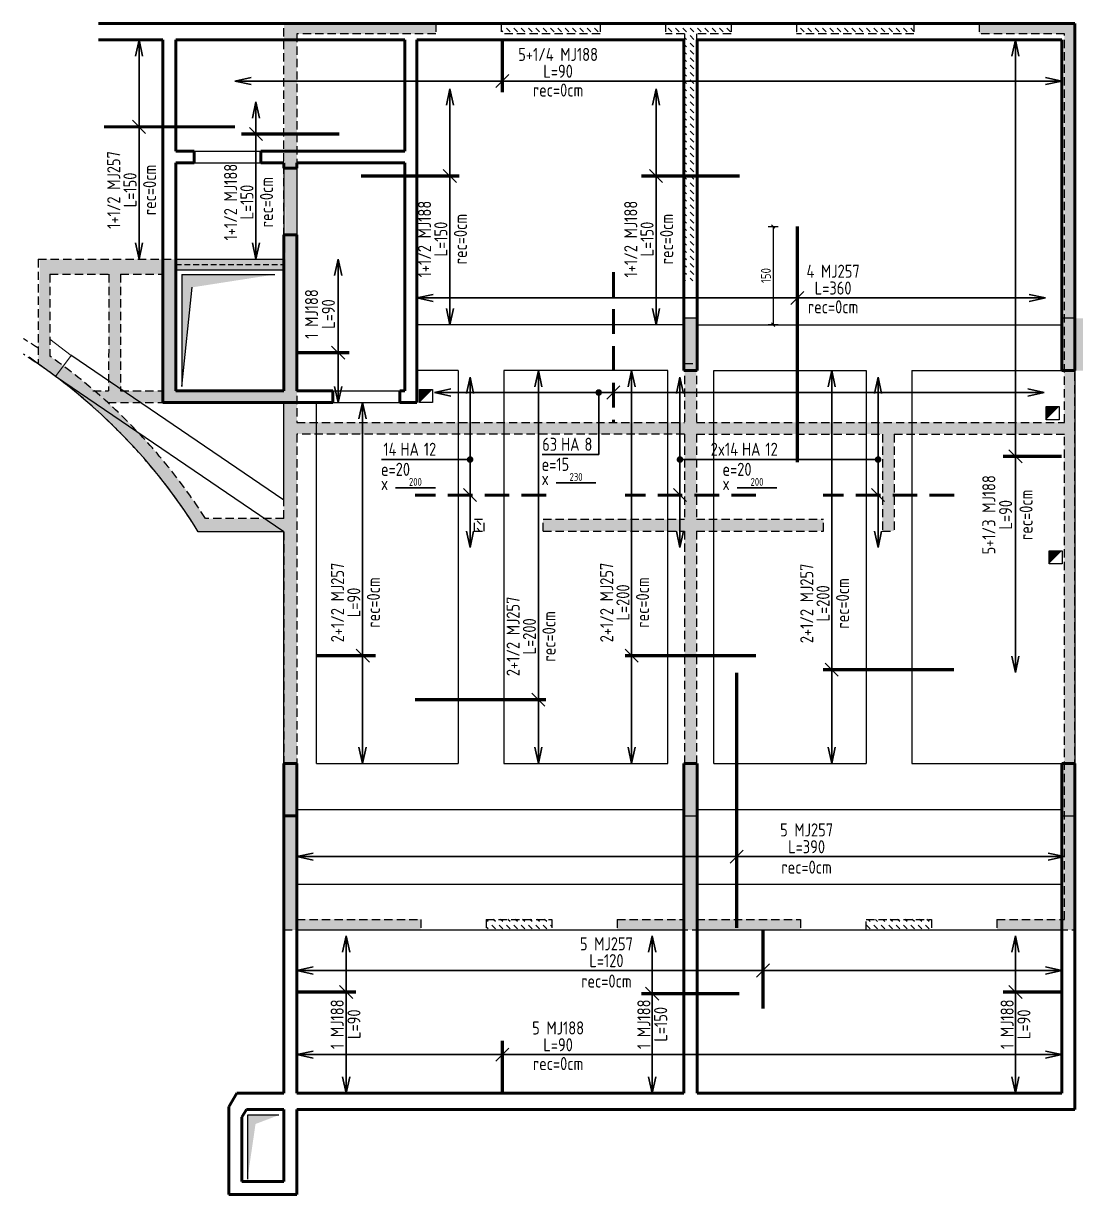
# Model space of a CAD drawing. Header units: millimetres. Extents: x 17309 to 23034, y -25578 to -23590.
# Drawn here: x 20003 to 21610, y -25578 to -23790 of the extents above; entities that cross this region are included whole.
import ezdxf
from ezdxf.enums import TextEntityAlignment as Align

# ---------------------------------------------------------------- set-up
doc = ezdxf.new("R2010")
doc.units = ezdxf.units.MM
doc.linetypes.add('CACHEX2', pattern=[19.049999999999997, 12.7, -6.35])
doc.linetypes.add('INTERROMPU2', pattern=[0.375, 0.25, -0.125])
for name, color, linetype, lineweight in [('000-Arm_sup_cotes', 3, 'Continuous', 25), ('000-Arm_sup_txt', 3, 'Continuous', 30), ('000-Arm_sup_vrac', 5, 'INTERROMPU2', 60), ('000-Arm_supérieures', 5, 'INTERROMPU2', 90), ('01_murs_coup', 5, 'Continuous', 60)]:
    doc.layers.add(name, color=color, linetype=linetype, lineweight=lineweight)
for name, color, linetype in [('01_linteaux', 2, 'Continuous'), ('01_murs_sup', 2, 'CACHEX2'), ('01_poch_poteaux', 250, 'Continuous'), ('01_resv', 32, 'Continuous')]:
    doc.layers.add(name, color=color, linetype=linetype)
doc.styles.add('MATTE_TXT', font='isocpeur.ttf', dxfattribs={"width": 0.8})
doc.dimstyles.new('cot50-oblique', dxfattribs={"dimtxt": 15, "dimasz": 1, "dimexe": 7.5, "dimexo": 5, "dimgap": 3.5, "dimtad": 1, "dimdec": 1, "dimrnd": 0.5, "dimtxsty": 'MATTE_TXT', "dimblk": 'cote-bar-oblique', "dimcen": 2.5, "dimse1": 1, "dimse2": 1, "dimclrd": 3, "dimclre": 9, "dimclrt": 256, "dimadec": 1, "dimazin": 2, "dimtfac": 1, "dimtdec": 1, "dimtix": 1, "dimtmove": 2, "dimatfit": 3, "dimldrblk": 'NONE', "dimfxl": 1, "dimarcsym": 0})
pattern_1 = [(135, (20196.51442762153, 9356.769393397484), (-11.22532015133644, 8.881784197001252e-16), [7.9375, -7.9375])]

# ---------------------------------------------------------------- blocks, each defined once
blk = doc.blocks.new('cote-bar-oblique')
at = {"color": 40, "linetype": 'Continuous'}
blk.add_line((-2.651650429448637, -2.651650429449546), (2.651650429448637, 2.651650429449546), dxfattribs=at)
at = {"linetype": 'Continuous'}
blk.add_line((0, 7.499999999999773), (0, -7.500000000000227), dxfattribs=at)
blk = doc.blocks.new('*D5')
at = {"layer": '000-Arm_sup_cotes', "color": 3, "lineweight": -2, "ltscale": 200, "transparency": 16777216}
blk.add_line((21148.2367201844, -24100.75129523603), (21148.2367201844, -24248.75129523603), dxfattribs=at)
at = {"layer": 'Defpoints', "color": 0, "ltscale": 200, "transparency": 16777216}
for p in [(21185.35982580242, -24099.75129523603), (21148.2367201844, -24249.75129523603), (21185.35982451947, -24249.75129523603)]:
    blk.add_point(p, dxfattribs=at)
at = {"layer": '000-Arm_sup_cotes', "color": 3, "lineweight": -2, "ltscale": 200, "transparency": 16777216}
for p, rotation in [((21148.2367201844, -24099.75129523603), 90), ((21148.2367201844, -24249.75129523603), 270)]:
    blk.add_blockref('cote-bar-oblique', p, dxfattribs=dict(at, rotation=rotation))
at = {"layer": '000-Arm_sup_cotes', "ltscale": 200, "transparency": 16777216, "insert": (21137.2367201844, -24174.75129523602), "char_height": 15, "attachment_point": 5, "rotation": 90, "style": 'MATTE_TXT'}
blk.add_mtext('150', dxfattribs=at)
blk = doc.blocks.new('_None')

msp = doc.modelspace()

# ---------------------------------------------------------------- hatches: boundary and pattern name
at = {"layer": '01_murs_sup', "ltscale": 0.1}
h = msp.add_hatch(dxfattribs=at)
h.set_pattern_fill('DASH', color=256, scale=2.5, angle=135)
h.set_pattern_definition(pattern_1)
edge = h.paths.add_edge_path()
edge.add_line((21609.07454383463, -23789.75225080609), (21463.09479607563, -23789.75225080609))
edge.add_line((21463.09479607563, -23789.75225080608), (21463.09479606047, -23805.75225080608))
edge.add_line((21463.09479606047, -23805.75225080608), (21593.07454383463, -23805.75225092915))
edge.add_line((21593.07454383463, -23805.75225092916), (21593.07454383463, -24398.80768533154))
edge.add_line((21593.07454383463, -24398.80768533154), (21031.07458830993, -24398.80768533154))
edge.add_line((21031.07458830993, -24398.80768533154), (21031.07458830993, -24308.87882240144))
edge.add_line((21031.07458830993, -24308.87882240143), (21013.07458830993, -24308.87882240143))
edge.add_line((21013.07458830993, -24308.87882240143), (21013.07458830993, -24398.80768533154))
edge.add_line((21013.07458830993, -24398.80768533154), (20421.07434584642, -24398.80768533154))
edge.add_line((20421.07434584642, -24398.80768533154), (20421.07434584642, -23805.75225080609))
edge.add_line((20421.07434584642, -23805.75225080608), (20633.07458830993, -23805.75225080608))
edge.add_line((20633.07458830993, -23805.75225080608), (20633.07458830993, -23789.75225080608))
edge.add_line((20633.07458830993, -23789.75225080608), (20606.07458479355, -23789.75225080608))
edge.add_line((20606.07458479355, -23789.75225080608), (20606.07458479354, -23789.75240907873))
edge.add_line((20606.07458479354, -23789.75240907873), (20401.08166191219, -23789.75078584131))
edge.add_line((20401.08166191219, -23789.75078584132), (20403.70064843254, -24149.71308410507))
edge.add_line((20403.70064843254, -24149.71308410507), (20028.44644549199, -24149.71308410507))
edge.add_line((20028.44644549199, -24149.71308410507), (20025.82458454289, -24309.66200455809))
edge.add_arc((19535.57678088092, -25022.92152602583), 865.4952651284592, 31.885060788712792, 55.49792049891829, ccw=False)
edge.add_line((20270.47698332828, -24565.75225058991), (20401.07551714093, -24565.75225059051))
edge.add_line((20401.07551714094, -24565.75225059051), (20401.07551714094, -25173.75225055397))
edge.add_line((20401.07551714094, -25173.75225055398), (20610.07457758195, -25173.75225055398))
edge.add_line((20610.07457758195, -25173.75225055398), (20610.07457758195, -25157.75225055398))
edge.add_line((20610.07457758195, -25157.75225055398), (20421.07434584642, -25157.75225055398))
edge.add_line((20421.07434584642, -25157.75225055398), (20421.07434584642, -24416.80768533154))
edge.add_line((20421.07434584642, -24416.80768533154), (21013.07458830993, -24416.80768533154))
edge.add_line((21013.07458830993, -24416.80768533154), (21013.07458830993, -24546.75224726549))
edge.add_line((21013.07458830993, -24546.75224726548), (20796.9979435528, -24546.75224726548))
edge.add_line((20796.9979435528, -24546.75224726548), (20796.9979435528, -24564.75224726548))
edge.add_line((20796.9979435528, -24564.75224726548), (21013.07458830993, -24564.75224726548))
edge.add_line((21013.07458830993, -24564.75224726548), (21013.07458830993, -25157.75225055397))
edge.add_line((21013.07458830993, -25157.75225055398), (20910.07457757723, -25157.75225055398))
edge.add_line((20910.07457757723, -25157.75225055398), (20910.07457757723, -25173.75225055398))
edge.add_line((20910.07457757723, -25173.75225055398), (21190.07457758195, -25173.75225055398))
edge.add_line((21190.07457758195, -25173.75225055398), (21190.07457758195, -25157.75225055398))
edge.add_line((21190.07457758195, -25157.75225055398), (21031.07458830993, -25157.75225055398))
edge.add_line((21031.07458830993, -25157.75225055398), (21031.07458830993, -24564.75224726549))
edge.add_line((21031.07458830993, -24564.75224726548), (21224.99793030373, -24564.75224726548))
edge.add_line((21224.99793030373, -24564.75224726548), (21224.99793030373, -24546.75224726548))
edge.add_line((21224.99793030373, -24546.75224726548), (21031.07458830993, -24546.75224726548))
edge.add_line((21031.07458830993, -24546.75224726548), (21031.07458830993, -24416.80768533154))
edge.add_line((21031.07458830993, -24416.80768533154), (21314.99794355279, -24416.80768533154))
edge.add_line((21314.99794355279, -24416.80768533154), (21314.99794355279, -24564.75224726549))
edge.add_line((21314.99794355279, -24564.75224726548), (21332.99794355279, -24564.75224726548))
edge.add_line((21332.99794355279, -24564.75224726548), (21332.99794355279, -24416.80768533154))
edge.add_line((21332.99794355279, -24416.80768533154), (21593.07454383463, -24416.80768533154))
edge.add_line((21593.07454383463, -24416.80768533154), (21593.07454383463, -25157.75225055399))
edge.add_line((21593.07454383463, -25157.75225055398), (21490.07457758195, -25157.75225055398))
edge.add_line((21490.07457758195, -25157.75225055398), (21490.07457758195, -25173.75225055398))
edge.add_line((21490.07457758195, -25173.75225055398), (21609.07454383463, -25173.75225055398))
edge.add_line((21609.07454383463, -25173.75225055398), (21609.07454383463, -23789.75225080609))
edge = h.paths.add_edge_path(flags=16)
edge.add_line((20401.07567551103, -24545.75225059051), (20281.50663491877, -24545.75225058996))
edge.add_arc((19535.57678088091, -25022.92152602584), 885.4952651284636, 32.60693550189183, 54.97246064436985)
edge.add_line((20043.82458454289, -24297.81047615988), (20043.82458454289, -24172.75224476607))
edge.add_line((20043.82458454289, -24172.75224476607), (20133.82458446303, -24172.75224476607))
edge.add_line((20133.82458446303, -24172.75224476607), (20133.77662372416, -24350.71653767746))
edge.add_line((20133.77662372416, -24350.71653767746), (20109.63475877875, -24350.71653767746))
edge.add_arc((20049.76722040913, -24449.53987941024), 115.5429574732747, 44.36286245593851, 58.792367126508, ccw=False)
edge.add_line((20132.37188852067, -24368.75223290503), (20401.07707708651, -24368.75223290503))
edge.add_line((20401.07707708651, -24368.75223290503), (20401.07567551103, -24545.75225059051))
h.paths.add_polyline_path([(20401.07723545667, -24350.71308412534), (20236.07459452471, -24350.71308412534), (20236.07461073276, -24165.71308411375), (20401.07862911408, -24165.71308411375)], flags=16)
h.paths.add_polyline_path([(20216.07459452464, -24350.72496531302), (20151.82458446303, -24350.72496531302), (20151.82458446303, -24172.75224476607), (20216.07461073202, -24172.75224476607)], flags=16)
h = msp.add_hatch(dxfattribs=at)
h.set_pattern_fill('DASH', color=256, scale=2.5, angle=135)
h.set_pattern_definition(pattern_1)
h.paths.add_polyline_path([(21084.0702597072, -23789.75225080608), (20984.0702597072, -23789.75225080608), (20984.0702597072, -23805.75225080608), (21013.07458830993, -23805.75225080608), (21013.07458830993, -24182.80768533154), (21031.07458830993, -24182.80768533154), (21031.07458830993, -23805.75225080608), (21084.0702597072, -23805.75225080608)])
h.paths.add_polyline_path([(21363.09479607563, -23789.75225080608), (21184.0702597072, -23789.75225080608), (21184.0702597072, -23805.75225080608), (21363.09479607563, -23805.75225080608)])
h.paths.add_polyline_path([(20884.0702597072, -23789.75225080608), (20733.07458830993, -23789.75225080608), (20733.07458830993, -23805.75225080608), (20884.0702597072, -23805.75225080608)])
h = msp.add_hatch(dxfattribs=at)
h.set_pattern_fill('DASH', color=256, scale=2.5, angle=135)
h.set_pattern_definition(pattern_1)
h.paths.add_polyline_path([(21390.07457758195, -25157.75225055398), (21290.07457758195, -25157.75225055398), (21290.07457758195, -25173.75225055398), (21390.07457758195, -25173.75225055398)])
h.paths.add_polyline_path([(20706.9979435528, -24546.75224726548), (20691.9979435528, -24546.75224726548), (20691.9979435528, -24564.75224726548), (20706.9979435528, -24564.75224726548)])
h = msp.add_hatch(dxfattribs=at)
h.set_pattern_fill('DASH', color=256, scale=2.5, angle=135)
h.set_pattern_definition(pattern_1)
h.paths.add_polyline_path([(20810.07457757723, -25157.75225055398), (20710.07457758195, -25157.75225055398), (20710.07457758195, -25173.75225055398), (20810.07457757723, -25173.75225055398)])
at = {"layer": '01_poch_poteaux', "ltscale": 200}
h = msp.add_hatch(color=256, dxfattribs=at)
h.dxf.hatch_style = 1
h.paths.add_polyline_path([(21032.07355006091, -24239.75129523531), (21022.55394749375, -24239.75129523565), (21022.55394749452, -24308.87882240143), (21031.07458830993, -24308.87882240143), (21031.07458830993, -24319.75129523534), (21032.07355006091, -24319.75129523531)])
h.paths.add_polyline_path([(21022.55394749375, -24239.75129523565), (21012.07355002061, -24239.75129523603), (21012.07355002343, -24319.75129523603), (21013.07458830993, -24319.75129523598), (21013.07458830993, -24308.87882240143), (21022.55394749452, -24308.87882240143)])
h.paths.add_polyline_path([(21022.55394749452, -24308.87882240143), (21013.07458830993, -24308.87882240143), (21013.07458830993, -24319.75129523598), (21022.55394749464, -24319.75129523565)])
h.paths.add_polyline_path([(21031.07458830993, -24308.87882240143), (21022.55394749452, -24308.87882240143), (21022.55394749464, -24319.75129523565), (21031.07458830993, -24319.75129523534)])
h = msp.add_hatch(color=256, dxfattribs=at)
h.dxf.hatch_style = 1
h.paths.add_polyline_path([(21593.07454383463, -24239.75129525168), (21589.07350534286, -24239.75129525183), (21589.07350534567, -24319.75129525183), (21593.07454383463, -24319.75129525168)])
h = msp.add_hatch(color=256, dxfattribs=at)
h.dxf.hatch_style = 1
h.paths.add_polyline_path([(21601.56801580777, -24239.75129525138), (21593.07454383463, -24239.75129525168), (21593.07454383463, -24319.75129525168), (21601.56901040059, -24319.75129525138)])
h.paths.add_polyline_path([(21609.07350532689, -24239.75129525112), (21601.56801580777, -24239.75129525138), (21601.56901040059, -24319.75129525138), (21609.07350532686, -24319.75129525112)])
h.paths.add_polyline_path([(21619.56801580777, -24239.75129525112), (21611.07454361361, -24239.75129525112), (21611.07454361361, -24319.75129525112), (21619.56901040059, -24319.75129525112)])
h.paths.add_polyline_path([(21627.07454361361, -24239.75129525112), (21619.56801580777, -24239.75129525112), (21619.56901040059, -24319.75129525112), (21627.07454361361, -24319.75129525112)])
h.paths.add_polyline_path([(21631.07350534567, -24239.75129525112), (21627.07454361361, -24239.75129525112), (21627.07454361361, -24319.75129525112), (21631.07350534569, -24319.75129525112)])
h = msp.add_hatch(color=256, dxfattribs=at)
h.dxf.hatch_style = 1
h.paths.add_polyline_path([(20412.55394750132, -24919.76937684695), (20401.07748306847, -24919.7692859705), (20401.07684963546, -24999.76928596799), (20412.55394750221, -24999.76937684946)])
h.paths.add_polyline_path([(20421.07434584642, -24919.76944431577), (20412.55394750132, -24919.76937684695), (20412.55394750221, -24999.76937684946), (20421.07434584642, -24999.76944431828)])
h = msp.add_hatch(color=256, dxfattribs=at)
h.dxf.hatch_style = 1
h.paths.add_polyline_path([(21022.55394750132, -24919.75133895208), (21013.07458830993, -24919.75133895208), (21013.07458830993, -24999.76929389047), (21022.55394750221, -24999.76936895282)])
h.paths.add_polyline_path([(21031.07458830993, -24919.75133895208), (21022.55394750132, -24919.75133895208), (21022.55394750221, -24999.76936895282), (21031.07458830993, -24999.76943642357)])
h.paths.add_polyline_path([(21013.07458830993, -24919.75133895208), (21012.07355005487, -24919.75133895208), (21012.07355005487, -24999.76928596373), (21013.07458830993, -24999.76929389047)])
h.paths.add_polyline_path([(21032.07355005487, -24919.75133895208), (21031.07458830993, -24919.75133895208), (21031.07458830993, -24999.76943642357), (21032.07355005487, -24999.76944433386)])
h = msp.add_hatch(color=256, dxfattribs=at)
h.dxf.hatch_style = 1
h.paths.add_polyline_path([(21593.07454383463, -24919.7512919443), (21589.07350535148, -24919.75129194325), (21589.07350535148, -24999.76928596373), (21593.07454383463, -24999.76931764599)])
h.paths.add_polyline_path([(21601.57646984667, -24919.75129194655), (21593.07454383463, -24919.7512919443), (21593.07454383463, -24999.76931764599), (21601.57746466443, -24999.76938497642)])
h.paths.add_polyline_path([(21609.07350535148, -24919.75129194855), (21601.57646984667, -24919.75129194655), (21601.57746466443, -24999.76938497642), (21609.07350535148, -24999.76944433386)])

# ---------------------------------------------------------------- linework, layer by layer
at = {"layer": '000-Arm_sup_txt'}
for p, q in [((20180.02427514241, -23814.75078590925), (20174.61745796917, -23839.62334840018)), ((20180.02427514448, -24149.71308410507), (20180.02427514244, -23814.75078590925)), ((20180.02427514241, -23814.75078590925), (20185.43104256244, -23839.62335921552)), ((21518.26149113901, -24780.75225055259), (21518.26129208434, -23814.75078592042)), ((20724.86589282048, -23887.78048490409), (20744.86589282048, -23867.78048490409)), ((20326.35930559138, -23877.78068399367), (21589.07350533015, -23877.78048488155)), ((20654.6372701756, -23889.75129525258), (20649.23045300236, -23914.62385774351)), ((20654.63727017767, -24249.75129525258), (20654.63727017563, -23889.75129525258)), ((20654.6372701756, -23889.75129525258), (20660.04403759563, -23914.62386855886)), ((20969.50343664528, -23889.75129523753), (20964.09661947205, -23914.62385772846)), ((20969.50343664736, -24249.75129523753), (20969.50343664531, -23889.75129523753)), ((20969.50343664528, -23889.75129523753), (20974.91020406531, -23914.6238685438)), ((20358.51154851855, -23909.71308411796), (20353.10473134531, -23934.58564660889)), ((20358.51154851994, -24149.71308411796), (20358.51154851858, -23909.71308411796)), ((20358.51154851855, -23909.71308411796), (20363.91831593858, -23934.58565742424)), ((20190.02428514411, -23957.60418699275), (20170.02426514087, -23937.60420699601)), ((20368.51155851957, -23968.628855614), (20348.51153851634, -23948.62887561725)), ((20664.6372801773, -24032.60469633609), (20644.63726017406, -24012.60471633934)), ((20979.50344664698, -24032.60469632103), (20959.50342664374, -24012.60471632428)), ((20180.02427514448, -24149.71308410507), (20174.61745797124, -24124.84052161414)), ((20180.02427514448, -24149.71308410507), (20185.43104256451, -24124.8405107988)), ((20358.51154851994, -24149.71308411796), (20353.1047313467, -24124.84052162703)), ((20358.51154851994, -24149.71308411796), (20363.91831593997, -24124.84051081169)), ((20484.1103013891, -24368.71399991571), (20484.11010231714, -24149.71308412244)), ((20604.07359699139, -24208.7787359774), (21564.07350533015, -24208.77853687506)), ((21175.35995954381, -24218.77849178932), (21195.35995954381, -24198.77849178932)), ((20654.63727017767, -24249.75129525258), (20649.23045300443, -24224.87873276165)), ((20654.63727017767, -24249.75129525258), (20660.0440375977, -24224.87872194631)), ((20969.50343664736, -24249.75129523753), (20964.09661947412, -24224.87873274659)), ((20969.50343664736, -24249.75129523753), (20974.91020406738, -24224.87872193125)), ((20494.11010231714, -24302.24785839571), (20474.11010231714, -24282.24785839571)), ((20685.49239445368, -24329.74694521298), (20680.08557728044, -24354.61950770391)), ((20685.49239445371, -24589.74694521314), (20685.49239445371, -24329.74694521298)), ((20685.49239445368, -24329.74694521298), (20690.89916187371, -24354.61951851925)), ((20789.86603078591, -24319.74694521298), (20784.45921361267, -24344.61950770391)), ((20789.86603078594, -24919.74943764692), (20789.86603078594, -24319.74694521298)), ((20789.86603078591, -24319.74694521298), (20795.27279820594, -24344.61951851925)), ((20932.14240793736, -24319.75129523897), (20926.73559076413, -24344.6238577299)), ((20932.1424079374, -24919.75378767291), (20932.1424079374, -24319.75129523897)), ((20932.14240793736, -24319.75129523897), (20937.5491753574, -24344.62386854524)), ((21005.97006856387, -24329.74694520941), (21000.56325139064, -24354.61950770034)), ((21005.97006856391, -24589.74694520957), (21005.97006856391, -24329.74694520941)), ((21005.97006856387, -24329.74694520941), (21011.37683598391, -24354.61951851569)), ((21237.63942570464, -24319.75129524213), (21232.23260853141, -24344.62385773307)), ((21237.63942570468, -24919.74943764693), (21237.63942570468, -24319.75129524213)), ((21237.63942570464, -24319.75129524213), (21243.04619312468, -24344.62386854841)), ((21308.48967112803, -24329.74694521297), (21303.08285395479, -24354.6195077039)), ((21308.48967112806, -24589.74694521313), (21308.48967112806, -24329.74694521297)), ((21308.48967112803, -24329.74694521297), (21313.89643854806, -24354.61951851925)), ((20894.25152672085, -24363.27288017586), (20914.2515067176, -24343.27286017262)), ((20521.15093321959, -24368.75223290518), (20515.74411604635, -24393.62479539611)), ((20521.15093323902, -24919.75378769301), (20521.15093321962, -24368.75223290518)), ((20521.15093321959, -24368.75223290518), (20526.55770063962, -24393.62480621145)), ((20631.1096129863, -24353.27293443687), (21562.07009888416, -24353.27273533452)), ((21528.26129205957, -24460.66581082356), (21508.26129205957, -24440.66581082356)), ((20816.87474479033, -24491.27054929285), (20877.73052227211, -24491.27054929285)), ((20571.59610684305, -24498.87677003328), (20632.45188432483, -24498.87677003328)), ((20695.49240445462, -24519.74693521064), (20675.49238445139, -24499.7469552139)), ((21015.97007856482, -24519.74693520708), (20995.97005856158, -24499.74695521033)), ((21093.12588074468, -24498.87677003328), (21153.98165822646, -24498.87677003328)), ((21318.48968112898, -24519.74693521064), (21298.48966112574, -24499.74695521389)), ((20685.49239445368, -24589.74694521298), (20680.08557728044, -24564.87438272205)), ((20685.49239445368, -24589.74694521298), (20690.89916187371, -24564.8743719067)), ((21005.97006856387, -24589.74694520941), (21000.56325139064, -24564.87438271848)), ((21005.97006856387, -24589.74694520941), (21011.37683598391, -24564.87437190314)), ((21308.48967112803, -24589.74694521297), (21303.08285395479, -24564.87438272204)), ((21308.48967112803, -24589.74694521297), (21313.89643854806, -24564.8743719067)), ((20531.75157349898, -24764.89230630703), (20511.75155349574, -24744.89232631028)), ((20942.14241793902, -24764.89230628693), (20922.14239793578, -24744.89232629018)), ((21247.6394357063, -24786.54987587001), (21227.63941570306, -24766.54989587326)), ((20799.86604079678, -24832.14476379699), (20779.86602079355, -24812.14478380024)), ((20521.15093323902, -24919.75378769301), (20515.74411606578, -24894.88122520208)), ((20521.15093323902, -24919.75378769301), (20526.55770065905, -24894.88121438674)), ((20789.86603078594, -24919.74943764692), (20784.4592136127, -24894.87687515599)), ((20789.86603078594, -24919.74943764692), (20795.27279820597, -24894.87686434065)), ((20932.1424079374, -24919.75378767291), (20926.73559076416, -24894.88122518198)), ((20932.1424079374, -24919.75378767291), (20937.54917535743, -24894.88121436664)), ((21237.63942570468, -24919.74943764693), (21232.23260853144, -24894.87687515599)), ((21237.63942570468, -24919.74943764693), (21243.0461931247, -24894.87686434065)), ((20421.07434584642, -25061.75224245781), (21593.07454383463, -25061.75204338387)), ((21082.69431086867, -25071.75204338386), (21102.69431086867, -25051.75204338386)), ((20496.25575471075, -25422.74171732477), (20496.25592721451, -25182.74159509633)), ((20963.52648412312, -25422.75129836646), (20963.52665662688, -25182.75117613802)), ((21518.26149113901, -25422.75129798947), (21518.26166364277, -25182.75117576103)), ((21122.80526069951, -25245.66927074557), (21142.80526069951, -25225.66927074557)), ((20421.07434584642, -25235.66946940176), (21589.07350535148, -25235.66927032782)), ((20506.25555563131, -25278.44874950931), (20486.25555563131, -25258.44874950931)), ((20973.52628504368, -25280.91953525187), (20953.52628504368, -25260.91953525186)), ((21528.26129205957, -25278.45833017401), (21508.26129205957, -25258.45833017401)), ((20724.86589282048, -25374.13077125614), (20744.86589282048, -25354.13077125614)), ((20421.07304887899, -25364.12909221749), (21589.07350533015, -25364.13077123359))]:
    msp.add_line(p, q, dxfattribs=at)
at = {"layer": '000-Arm_sup_txt', "ltscale": 3}
for p, q in [((21518.26129208434, -23814.75078592042), (21512.8544997877, -23839.62335381903)), ((21518.26129208434, -23814.75078592042), (21523.66808438098, -23839.62335381903)), ((20326.35930559138, -23877.78048491972), (20351.23187348999, -23872.37369262308)), ((20326.35930559138, -23877.78048491972), (20351.23187348999, -23883.18727721636)), ((21589.07350533015, -23877.78048488155), (21564.20093743154, -23872.37369258491)), ((21589.07350533015, -23877.78048488155), (21564.20093743154, -23883.18727717819)), ((20484.11010231714, -24149.71308412244), (20478.7033100205, -24174.58565202105)), ((20484.11010231714, -24149.71308412244), (20489.51689461378, -24174.58565202105)), ((20604.07359699139, -24208.77853690346), (20628.94616489, -24203.37174460681)), ((20604.07359699139, -24208.77853690346), (20628.94616489, -24214.18532920009)), ((21564.07350533015, -24208.77853687506), (21539.20093743154, -24203.37174457842)), ((21564.07350533015, -24208.77853687506), (21539.20093743154, -24214.18532917169)), ((20484.11010231515, -24368.71399991571), (20478.70331001851, -24343.8414320171)), ((20484.11010231515, -24368.71399991571), (20489.51689461178, -24343.8414320171)), ((20631.1096129863, -24353.27273536292), (20655.98218088491, -24347.86594306628)), ((21562.07009888416, -24353.27273533452), (21537.19753098555, -24347.86594303788)), ((20631.1096129863, -24353.27273536292), (20655.98218088491, -24358.67952765955)), ((21562.07009888416, -24353.27273533452), (21537.19753098555, -24358.67952763115)), ((21518.26129206506, -24780.75225055259), (21512.85449976842, -24755.87968265398)), ((21518.26129206506, -24780.75225055259), (21523.6680843617, -24755.87968265398)), ((20421.07434584642, -25061.75204338386), (20445.94691374503, -25056.34525108722)), ((20421.07434584642, -25061.75204338386), (20445.94691374503, -25067.15883568049)), ((21593.07454383463, -25061.75204338387), (21568.20197593602, -25056.34525108723)), ((21593.07454383463, -25061.75204338387), (21568.20197593602, -25067.1588356805)), ((20496.25575471065, -25182.74080153634), (20490.84896241401, -25207.61336943494)), ((20496.25575471065, -25182.74080153634), (20501.66254700728, -25207.61336943494)), ((20963.52648412302, -25182.75038257802), (20958.11969182638, -25207.62295047663)), ((20963.52648412302, -25182.75038257802), (20968.93327641966, -25207.62295047663)), ((21518.26149113891, -25182.75038220103), (21512.85469884227, -25207.62295009964)), ((21518.26149113891, -25182.75038220103), (21523.66828343555, -25207.62295009964)), ((20421.07434584642, -25235.66927032781), (20445.94691374503, -25230.26247803117)), ((20421.07434584642, -25235.66927032781), (20445.94691374503, -25241.07606262444)), ((21589.07350535148, -25235.66927032782), (21564.20093745287, -25230.26247803118)), ((21589.07350535148, -25235.66927032782), (21564.20093745288, -25241.07606262446)), ((20421.07304887899, -25364.12889314354), (20445.9456167776, -25358.7221008469)), ((20421.07304887899, -25364.12889314354), (20445.9456167776, -25369.53568544018)), ((21589.07350533015, -25364.13077123359), (21564.20093743154, -25358.72397893696)), ((21589.07350533015, -25364.13077123359), (21564.20093743154, -25369.53756353023)), ((20496.2555556368, -25422.74171732477), (20490.84876334016, -25397.86914942616)), ((20496.2555556368, -25422.74171732477), (20501.66234793343, -25397.86914942616)), ((20963.52628504917, -25422.75129836646), (20958.11949275253, -25397.87873046785)), ((20963.52628504917, -25422.75129836646), (20968.93307734581, -25397.87873046785)), ((21518.26129206506, -25422.75129798947), (21512.85449976842, -25397.87873009086)), ((21518.26129206506, -25422.75129798947), (21523.6680843617, -25397.87873009086))]:
    msp.add_line(p, q, dxfattribs=at)
at = {"layer": '000-Arm_sup_txt', "ltscale": 200}
for p, q in [((20881.88852021159, -24447.97895670603), (20881.88849995702, -24353.27288080337)), ((20550.42150716427, -24455.58517744645), (20685.49239445371, -24455.58517744645)), ((20795.70014511155, -24447.97895670603), (20881.88852021159, -24447.97895670603)), ((21005.97006856391, -24455.58517744645), (21308.48967112806, -24455.58517744645))]:
    msp.add_line(p, q, dxfattribs=at)
at = {"layer": '000-Arm_sup_txt', "ltscale": 200, "const_width": 4.75}
for points in [[(20879.26349995702, -24353.27288080337, 1), (20884.51349995702, -24353.27288080337, 1)], [(20682.86739445371, -24455.58517744645, 1), (20688.11739445371, -24455.58517744645, 1)], [(21003.34506856391, -24455.58517744288, 1), (21008.59506856391, -24455.58517744288, 1)], [(21305.86467112806, -24455.58517744645, 1), (21311.11467112806, -24455.58517744645, 1)]]:
    msp.add_lwpolyline(points, format="xyb", close=True, dxfattribs=at)
at = {"layer": '000-Arm_sup_vrac', "ltscale": 150}
for p, q in [((20904.25151671921, -24169.75129523977), (20904.25151671921, -24399.75129523978)), ((20801.59254958212, -24509.74694521298), (20601.59254846251, -24509.74694521298)), ((21122.07022369232, -24509.74694520942), (20922.07022257271, -24509.74694520941)), ((21424.58982625647, -24509.74694521298), (21224.58982513687, -24509.74694521297))]:
    msp.add_line(p, q, dxfattribs=at)
at = {"layer": '000-Arm_supérieures', "ltscale": 180, "const_width": 5}
for points in [[(20734.8658496559, -23894.75078581736), (20734.86585034014, -23814.75078581736)], [(20501.08040323041, -24292.24790156029), (20421.08040323041, -24292.24790087605)], [(21092.69426778963, -25170.75225055398), (21092.69427112529, -24780.75225055398)], [(20734.86584965591, -25422.75128759459), (20734.86585034015, -25342.75128759459)]]:
    msp.add_lwpolyline(points, dxfattribs=at)
at = {"layer": '000-Arm_supérieures', "ltscale": 170, "const_width": 4.999999999999996}
msp.add_lwpolyline([(20326.35930559138, -23947.60419627576), (20126.35930559138, -23947.60419456516)], dxfattribs=at)
at = {"layer": '000-Arm_supérieures', "ltscale": 150}
for points, const_width in [([(20486.08166191191, -23958.62886468319), (20336.08166191191, -23958.62886340023)], 4.999999999999996), ([(20669.07359697089, -24022.60470540527), (20519.07359697089, -24022.60470412232)], 4.999999999999996), ([(21097.07355003932, -24022.60470539021), (20947.07355003932, -24022.60470410726)], 4.999999999999996), ([(21589.0735053368, -24450.66585381707), (21499.0735053368, -24450.66585304731)], 5), ([(20541.07748306267, -24754.89231571833), (20451.07748306267, -24754.89231494856)], 4.999999999999996), ([(21122.07355003932, -24754.89231556994), (20922.07355003932, -24754.89231385933)], 4.999999999999996), ([(21424.59172105561, -24776.54988515302), (21224.59172105561, -24776.54988344242)], 4.999999999999996), ([(20801.59254846253, -24822.14477308), (20601.59254846253, -24822.1447713694)], 4.999999999999996), ([(21132.80526032913, -25293.75225055571), (21132.80526135549, -25173.75225055571)], 5), ([(20511.07472224836, -25268.44879253778), (20421.07472224836, -25268.44879176801)], 5), ([(21096.76281781384, -25270.91957796675), (20946.76281781384, -25270.91957749747)], 5), ([(21589.0735053368, -25268.45837316752), (21499.0735053368, -25268.45837239776)], 5)]:
    msp.add_lwpolyline(points, dxfattribs=dict(at, const_width=const_width))
at = {"layer": '000-Arm_supérieures', "ltscale": 160, "const_width": 5}
msp.add_lwpolyline([(21185.35982272335, -24459.75129523603), (21185.35982580242, -24099.75129523603)], dxfattribs=at)
at = {"layer": '01_linteaux'}
for p, q in [((20264.06742891533, -23984.75079302097), (20366.06742893691, -23984.75080069326)), ((20264.06742891344, -24002.75079302097), (20366.06742893503, -24002.75080069328)), ((20401.07549677186, -24010.75079303759), (20401.07549676119, -24112.750683026)), ((20421.07549677123, -24010.75079303967), (20421.0746890816, -24112.75084139005)), ((20236.06742889806, -24149.71308410507), (20401.07355862702, -24149.71308412244)), ((20236.06742889639, -24165.71308410507), (20401.07355862535, -24165.71308412244)), ((20245.0904087483, -24173.01903444287), (20387.51379066751, -24173.01903444287)), ((20401.07748305431, -24517.38289654058), (20075.70143985148, -24296.15555662814)), ((20401.07748305601, -24565.75282818527), (20052.50034684734, -24328.75076792707)), ((20476.06743178081, -24350.71308413018), (20578.06743178081, -24350.71308414087)), ((20476.06743177893, -24368.71308413018), (20578.06743177893, -24368.71308414087))]:
    msp.add_line(p, q, dxfattribs=at)
at = {"layer": '01_linteaux', "linetype": 'CACHEX2', "ltscale": 0.7}
msp.add_line((20236.06742889723, -24157.71308410507), (20401.07355862619, -24157.71308412244), dxfattribs=at)
at = {"layer": '01_linteaux', "color": 253}
for p, q in [((20245.0904087483, -24173.01903444287), (20245.0904087483, -24344.05451744593)), ((20245.0904087483, -24344.05451744593), (20261.30099794006, -24192.66250734769)), ((20345.50631895079, -25456.46443932313), (20345.50631895079, -25554.39232504657)), ((20393.54965544133, -25456.46443932313), (20345.50631895079, -25456.46443932313))]:
    msp.add_line(p, q, dxfattribs=at)
at = {"layer": '01_linteaux', "ltscale": 0.1}
for p, q in [((21012.07355002096, -24249.75129523603), (20604.07359699283, -24249.75129525037)), ((21032.07355006092, -24249.75129523603), (21589.07350534321, -24249.75129523603)), ((20667.0788522192, -24319.75129524816), (20604.07359699529, -24319.75129525037)), ((20667.0788522192, -24319.75129524816), (20667.0707081863, -24919.74950824492)), ((20737.07885222565, -24319.7512952457), (20737.07070822186, -24919.75976376838)), ((20987.55394749464, -24319.75129523689), (20737.07885222565, -24319.7512952457)), ((20987.55394750132, -24919.75209011939), (20987.55394749465, -24319.75129523689)), ((21057.55394750132, -24919.75133895208), (21057.55394749464, -24319.75129523607)), ((21057.55394749463, -24319.75129523607), (21290.07355006091, -24319.75129524296)), ((21290.07355006091, -24319.75129524297), (21290.07355006091, -24919.75133895208)), ((21360.07355006091, -24319.75129524503), (21360.07355006091, -24919.75133895208)), ((21360.07355006091, -24319.75129524503), (21589.07350534567, -24319.75129525183)), ((21609.07350532686, -24319.75129525112), (21609.07342039036, -24919.75129102138)), ((20401.07748305431, -24517.38289654058), (20401.07748304907, -24368.71308412243)), ((20451.07748306847, -24919.75688596873), (20451.07748304907, -24368.71308412067)), ((20401.07748306847, -24919.7692859705), (20401.07748305601, -24565.75282818528)), ((20451.07748306847, -24919.75612527924), (20667.0707081863, -24919.74950824492)), ((20737.07070822186, -24919.75976376838), (20987.55394750132, -24919.75209011939)), ((21057.55394750132, -24919.75133895208), (21290.07355006091, -24919.75133895208)), ((21360.07355006091, -24919.75133895208), (21589.07350535148, -24919.75133895208)), ((20421.07962754438, -24989.76944430777), (21012.0756945314, -24989.75133891922)), ((21032.07355005487, -24989.75133895208), (21589.07350535148, -24989.75133895208)), ((20421.07581253601, -25103.75225056062), (21012.07355005487, -25103.75225055629)), ((21032.07355005488, -25103.75225055614), (21589.07350535148, -25103.75225055206)), ((20421.07525828212, -25173.75225056062), (21012.07355005487, -25173.7522505563)), ((21032.07355005487, -25173.75225055615), (21589.07350535149, -25173.75225055207))]:
    msp.add_line(p, q, dxfattribs=at)
at = {"layer": '01_linteaux'}
msp.add_arc((19535.57310403023, -25022.92006103104), 865.4952651284611, 31.88506078934087, 56.63090056588396, dxfattribs=at)
at = {"layer": '01_linteaux', "color": 253}
for points in [[(20245.0904087483, -24173.01903444287), (20387.51379066751, -24173.01903444287), (20261.30099794006, -24192.66250734769)], [(20245.0904087483, -24344.05451744593), (20245.0904087483, -24173.01903444287), (20261.30099794006, -24192.66250734769)], [(20345.50631895079, -25456.46443932313), (20345.50631895079, -25554.39232504657), (20357.86922117016, -25470.00009854765)], [(20393.54965544133, -25456.46443932313), (20345.50631895079, -25456.46443932313), (20357.86922117016, -25470.00009854765)]]:
    msp.add_solid(points, dxfattribs=at)
at = {"layer": '01_murs_coup'}
for p, q in [((20117.97585942342, -23789.75078583672), (21609.07350532705, -23789.75078586093)), ((21609.07350532705, -23789.75078586093), (21609.07350532686, -24319.75129525112)), ((20216.07354695048, -23814.75078590996), (20117.97585942342, -23814.75078590983)), ((20216.07354696997, -24368.71308412895), (20216.07354695048, -23814.75078590996)), ((20586.07359697752, -23814.75078589693), (20236.07354695048, -23814.75078590924)), ((20236.07354695048, -23814.75078590924), (20236.07354695678, -23984.75078509365)), ((20586.0735969835, -23984.75078508916), (20586.07359697752, -23814.75078589693)), ((21012.07355000566, -23814.75078588194), (20604.07359697753, -23814.75078589629)), ((20604.07359697753, -23814.75078589629), (20604.07359699702, -24368.7130841153)), ((21012.07355002343, -24319.75129523603), (21012.07355000566, -23814.75078588194)), ((21589.07350532793, -23814.75078593257), (21032.07355006091, -23814.75078582346)), ((21032.07355006091, -23814.75078582346), (21032.07355006091, -24319.75129523531)), ((21589.07350534567, -24319.75129525183), (21589.07350532793, -23814.75078593257)), ((20264.07359405595, -23984.75079323234), (20236.07354695678, -23984.75079323263)), ((20264.07359403049, -24002.75078555825), (20264.07359403463, -23984.75078555825)), ((20264.07359403049, -24002.75078555825), (20264.07359403463, -23984.75078555825)), ((20264.07359403049, -24002.75078555825), (20264.07359403463, -23984.75078555825)), ((20366.07359405595, -23984.75079324322), (20366.07359405181, -24002.75079324322)), ((20366.07359407753, -23984.75078508916), (20586.0735969835, -23984.75078508916)), ((20366.07359407565, -24002.75080090463), (20366.07359407753, -23984.75080090463)), ((20236.07354695678, -24002.75078509365), (20236.07354696902, -24350.71308412825)), ((20264.07359405406, -24002.75079323234), (20236.07354695678, -24002.75079323261)), ((20401.08166191219, -24002.75078508785), (20366.07359407565, -24002.75078508978)), ((20401.08166191247, -24010.75079324895), (20401.08166191219, -24002.75078508785)), ((20401.08166191235, -24010.75078559446), (20421.08166191159, -24010.75078559906)), ((20401.08166191248, -24010.75079324895), (20421.08166191185, -24010.75079325103)), ((20586.07359698414, -24002.75078508133), (20421.08166191163, -24002.75078508713)), ((20421.08166191191, -24010.75078559906), (20421.08166191163, -24002.75078508713)), ((20586.07359699638, -24350.71308411592), (20586.07359698414, -24002.75078508133)), ((20401.07355860599, -24350.71308412244), (20401.08166190181, -24112.75068323736)), ((20421.08166190118, -24112.75084160781), (20401.08166190181, -24112.75068323736)), ((20421.08166190118, -24112.75084160781), (20421.07355860174, -24350.71308412208)), ((21032.07355006091, -24319.75129523531), (21012.07355002343, -24319.75129523603)), ((21609.07350532686, -24319.75129525112), (21589.07350534567, -24319.75129525183)), ((20236.07354696902, -24350.71308412825), (20401.07355860599, -24350.71308412244)), ((20421.07355860174, -24350.71308412208), (20476.07359692143, -24350.71308411978)), ((20476.07359685119, -24368.71308470062), (20476.07359685533, -24350.71308470062)), ((20476.07359685119, -24368.71308470062), (20476.07359685533, -24350.71308470062)), ((20476.07359691955, -24368.71308434154), (20476.07359692143, -24350.71308434154)), ((20578.07359685119, -24368.71308472408), (20578.07359685533, -24350.71308472408)), ((20578.07359685533, -24350.71308472408), (20586.07359699638, -24350.71308411592)), ((20578.07359691954, -24368.71308435222), (20578.07359692143, -24350.71308435222)), ((20476.07359691955, -24368.71308411979), (20216.07354696997, -24368.71308412895)), ((20604.07359699702, -24368.7130841153), (20578.07359685119, -24368.71308472408)), ((20401.07350049565, -25422.75195271645), (20401.07748306847, -24919.7692859705)), ((20401.07748306847, -24919.7692859705), (20421.07748306784, -24919.76944434062)), ((20421.07748306784, -24919.76944434062), (20421.07350050154, -25422.75128759458)), ((21012.07355005487, -25422.7512875946), (21012.07355005487, -24919.75133895208)), ((21012.07355005487, -24919.75133895208), (21032.07355005487, -24919.75133895208)), ((21032.07355005487, -24919.75133895208), (21032.07355005487, -25422.7512875946)), ((21589.07350535148, -25422.7512875946), (21589.07350535148, -24919.75129194325)), ((21589.07350535148, -24919.75129194325), (21609.07350535148, -24919.75129194855)), ((21609.07350535148, -24919.75129194855), (21609.07350535148, -25447.7512875946)), ((20401.07684958797, -24999.76928596799), (20421.07684958735, -24999.76944433811)), ((20329.3128257902, -25422.75138449737), (20317.07492479347, -25443.89813987213)), ((20329.3128257902, -25422.75138449737), (20401.07350049565, -25422.75195271645)), ((20421.07350050154, -25422.75128759458), (21012.07355005487, -25422.7512875946)), ((21032.07355005487, -25422.7512875946), (21589.07350535148, -25422.7512875946)), ((20317.07492479348, -25577.78899426875), (20317.07492479347, -25443.89813987213)), ((20337.07492479347, -25557.78899340295), (20337.07570147884, -25459.70415868099)), ((20343.97113021926, -25447.78904800829), (20337.07570147884, -25459.70415868099)), ((20343.97113021926, -25447.78904800829), (20401.07330223568, -25447.78950015311)), ((20401.07330223568, -25447.78950015311), (20401.07331251703, -25557.7889864179)), ((21609.07350535148, -25447.7512875946), (20421.07330253889, -25447.75128759458)), ((20421.07330253889, -25447.75128759458), (20421.07331469315, -25577.78898454856)), ((20401.07331251703, -25557.7889864179), (20337.07492479347, -25557.78899340295)), ((20421.07331469315, -25577.78898454856), (20317.07492479348, -25577.78899426875))]:
    msp.add_line(p, q, dxfattribs=at)
at = {"layer": '01_murs_coup', "linetype": 'Continuous', "lineweight": 5}
for p, q in [((20076.38805751252, -24296.66882264312), (20043.52334763457, -24271.9721748691)), ((20052.49770825029, -24328.75076791034), (20012.39527666626, -24298.88783133237)), ((20052.4977082502, -24328.75076791025), (20076.38805751252, -24296.66882264312))]:
    msp.add_line(p, q, dxfattribs=at)
at = {"layer": '01_murs_sup'}
for p, q in [((20401.07878748343, -24152.75224476607), (20401.08166190059, -23789.75225080608)), ((20606.07458479354, -23789.75240907873), (20401.08166191219, -23789.75078584132)), ((20633.07458830993, -23789.75225080608), (20606.07458479355, -23789.75225080608)), ((20633.07458830993, -23789.75225080608), (20633.07458830993, -23805.75225080608)), ((20884.0702597072, -23789.75225080608), (20733.07458830993, -23789.75225080608)), ((20733.07458830993, -23789.75225080608), (20733.07458830993, -23805.75225080608)), ((20884.0702597072, -23789.75225080608), (20884.0702597072, -23805.75225080608)), ((21084.0702597072, -23789.75225080608), (20984.0702597072, -23789.75225080608)), ((20984.0702597072, -23789.75225080608), (20984.0702597072, -23805.75225080608)), ((21084.0702597072, -23789.75225080608), (21084.0702597072, -23805.75225080608)), ((21363.09479607563, -23789.75225080608), (21184.0702597072, -23789.75225080608)), ((21184.0702597072, -23789.75225080608), (21184.0702597072, -23805.75225080608)), ((21363.09479607563, -23789.75225080608), (21363.09479607563, -23805.75225080608)), ((21609.07454383463, -23789.75225080609), (21463.09479607563, -23789.75225080608)), ((21463.09479607563, -23789.75225080608), (21463.09479606047, -23805.75225080608)), ((21609.07454383463, -25173.75225055398), (21609.07454383463, -23789.75225080609)), ((20421.07434584642, -23805.75225080608), (20421.07434584642, -24398.80768533154)), ((20633.07458830993, -23805.75225080608), (20421.07434584642, -23805.75225080608)), ((20884.0702597072, -23805.75225080608), (20733.07458830993, -23805.75225080608)), ((21013.07458830993, -23805.75225080608), (20984.0702597072, -23805.75225080608)), ((21013.07458830993, -23805.75225080608), (21013.07458830993, -24182.80768533154)), ((21084.0702597072, -23805.75225080608), (21031.07458830993, -23805.75225080608)), ((21031.07458830993, -23805.75225080608), (21031.07458830993, -24182.80768533154)), ((21363.09479607563, -23805.75225080608), (21184.0702597072, -23805.75225080608)), ((21593.07454383463, -23805.75225092916), (21463.09479607563, -23805.75225080608)), ((21593.07454383463, -24398.80768533154), (21593.07454383463, -23805.75225092916)), ((20025.82458454321, -24149.71308410506), (20236.07354696238, -24149.71308410507)), ((20025.82458454289, -24149.71308410505), (20025.82458454289, -24309.66200455808)), ((20043.82458454289, -24172.75224476607), (20133.82458446303, -24172.75224476607)), ((20043.82458454289, -24172.75224476607), (20043.82458454289, -24297.81047615988)), ((20133.82458446303, -24172.75224476607), (20133.49545402317, -24350.72496531302)), ((20151.82458446303, -24172.75224476607), (20151.49545402317, -24350.72496531302)), ((20151.82458446303, -24172.75224476607), (20216.07461073202, -24172.75224476607)), ((20216.07461073202, -24172.75224476607), (20215.74546408478, -24350.72496531302)), ((20236.07461073202, -24172.75224476607), (20235.74546408478, -24350.72496531302)), ((20400.74810501674, -24350.72496531302), (20401.07862911333, -24172.75224476607)), ((21013.07458830993, -24308.87882240143), (21013.07458830993, -24398.80768533154)), ((21013.07458830993, -24308.87882240143), (21031.07458830993, -24308.87882240143)), ((21031.07458830993, -24308.87882240143), (21031.07458830993, -24398.80768533154)), ((20109.35358907774, -24350.72496531302), (20133.49545402317, -24350.72496531302)), ((20151.49545402317, -24350.72496531302), (20215.74546408478, -24350.72496531302)), ((20235.74546408478, -24350.72496531302), (20400.74810501674, -24350.72496531302)), ((20132.37188852067, -24368.75223290503), (20401.07707708651, -24368.75223290503)), ((20401.07567551103, -24545.75225059051), (20401.07707708651, -24368.75223290503)), ((20421.07683909289, -24398.80768533154), (21013.07458830993, -24398.80768533154)), ((21031.07458830993, -24398.80768533154), (21593.07454383463, -24398.80768533154)), ((20421.07434584642, -24416.75224724854), (20421.07434584642, -25157.75225055398)), ((21013.07458830993, -24416.80768533154), (20421.07434584642, -24416.80768533154)), ((21013.07458830993, -24416.80768533154), (21013.07458830993, -24546.75224726548)), ((21031.07458830993, -24416.80768533154), (21031.07458830993, -24546.75224726548)), ((21031.07458830993, -24416.80768533154), (21314.99794355279, -24416.80768533154)), ((21314.99794355279, -24416.80768533154), (21314.99794355279, -24564.75224726548)), ((21332.99794355279, -24416.80768533154), (21332.99794355279, -24564.75224726548)), ((21332.99794355279, -24416.80768533154), (21593.07454383463, -24416.80768533154)), ((21593.07454383463, -25157.75225055398), (21593.07454383463, -24416.80768533154)), ((20401.07567551103, -24545.75225059051), (20281.50663491877, -24545.75225058997)), ((20401.07567551103, -24545.75225059051), (20281.50663491877, -24545.75225058997)), ((20691.9979435528, -24546.75224726548), (20706.9979435528, -24546.75224726548)), ((20691.9979435528, -24564.75224726548), (20691.9979435528, -24546.75224726548)), ((20706.9979435528, -24564.75224726548), (20706.9979435528, -24546.75224726548)), ((20796.9979435528, -24546.75224726548), (21013.07458830993, -24546.75224726548)), ((20796.9979435528, -24564.75224726548), (20796.9979435528, -24546.75224726548)), ((21031.07458830993, -24546.75224726548), (21224.99793030373, -24546.75224726548)), ((21224.99793030373, -24564.75224726548), (21224.99793030373, -24546.75224726548)), ((20401.07551714094, -24565.75225059051), (20270.47698332828, -24565.75225058991)), ((20401.07551714094, -24565.75225059051), (20270.47698332828, -24565.75225058991)), ((20401.07551714094, -24565.75225059051), (20401.07551714094, -25173.75225055398)), ((20691.9979435528, -24564.75224726548), (20706.9979435528, -24564.75224726548)), ((20796.9979435528, -24564.75224726548), (21013.07458830993, -24564.75224726548)), ((21013.07458830993, -24564.75224726548), (21013.07458830993, -25157.75225055398)), ((21031.07458830993, -24564.75224726548), (21031.07458830993, -25157.75225055398)), ((21031.07458830993, -24564.75224726548), (21224.99793030373, -24564.75224726548)), ((21314.99794355279, -24564.75224726548), (21332.99794355279, -24564.75224726548)), ((20401.07551714094, -25173.75225055398), (20610.07457758195, -25173.75225055398)), ((20421.07434584642, -25157.75225055398), (20610.07457758195, -25157.75225055398)), ((20610.07457758195, -25157.75225055398), (20610.07457758195, -25173.75225055398)), ((20710.07457758195, -25157.75225055398), (20810.07457757723, -25157.75225055398)), ((20710.07457758195, -25157.75225055398), (20710.07457758195, -25173.75225055398)), ((20710.07457758195, -25173.75225055398), (20810.07457757723, -25173.75225055398)), ((20810.07457757723, -25157.75225055398), (20810.07457757723, -25173.75225055398)), ((20910.07457757723, -25157.75225055398), (21013.07458830993, -25157.75225055398)), ((20910.07457757723, -25157.75225055398), (20910.07457757723, -25173.75225055398)), ((20910.07457757723, -25173.75225055398), (21190.07457758195, -25173.75225055398)), ((21031.07458830993, -25157.75225055398), (21190.07457758195, -25157.75225055398)), ((21190.07457758195, -25157.75225055398), (21190.07457758195, -25173.75225055398)), ((21290.07457758195, -25157.75225055398), (21390.07457758195, -25157.75225055398)), ((21290.07457758195, -25173.75225055398), (21290.07457758195, -25157.75225055398)), ((21290.07457758195, -25173.75225055398), (21390.07457758195, -25173.75225055398)), ((21390.07457758195, -25157.75225055398), (21390.07457758195, -25173.75225055398)), ((21490.07457758195, -25157.75225055398), (21593.07454383463, -25157.75225055398)), ((21490.07457758195, -25157.75225055398), (21490.07457758195, -25173.75225055398)), ((21490.07457758195, -25173.75225055398), (21609.07454383463, -25173.75225055398))]:
    msp.add_line(p, q, dxfattribs=at)
at = {"layer": '01_murs_sup', "ltscale": 0.05}
msp.add_line((20401.07184029026, -24565.75078559574), (20270.4733064776, -24565.75078559513), dxfattribs=at)
at = {"layer": '01_murs_sup'}
for radius, start, end in [(885.4952651284678, 56.38273630496482, 58.10547582446549), (865.4952651284611, 31.88506078861568, 57.27778491256147), (885.4952651284678, 32.60693550182013, 54.97246064435009)]:
    msp.add_arc((19535.57678088091, -25022.92152602584), radius, start, end, dxfattribs=at)
at = {"layer": '01_poch_poteaux'}
for p, q in [((21032.07355005806, -24239.75129523531), (21012.07355002057, -24239.75129523603)), ((20401.07684958797, -24999.76928596799), (20421.07684958735, -24999.76944433811)), ((21012.07408729962, -24999.76928596799), (21032.074087299, -24999.76944433811)), ((21589.07404259624, -24999.76928596799), (21609.07404259561, -24999.76944433811))]:
    msp.add_line(p, q, dxfattribs=at)
at = {"layer": '01_poch_poteaux', "ltscale": 200}
msp.add_line((21609.07350532401, -24239.75129525112), (21589.07350534282, -24239.75129525183), dxfattribs=at)
at = {"layer": '01_resv', "ltscale": 200}
for p, q in [((20608.1096129863, -24348.71307915314), (20628.1096129863, -24348.71307915314)), ((20608.1096129863, -24368.71307915314), (20608.1096129863, -24348.71307915314)), ((20628.1096129863, -24348.71307915314), (20628.1096129863, -24368.71307915314)), ((20628.1096129863, -24368.71307915314), (20608.1096129863, -24368.71307915314)), ((21565.07009888415, -24374.82851592069), (21585.07009888415, -24374.82851592069)), ((21565.07009888415, -24394.82851592069), (21565.07009888415, -24374.82851592069)), ((21585.07009888415, -24374.82851592069), (21585.07009888415, -24394.82851592069)), ((21585.07009888415, -24394.82851592069), (21565.07009888415, -24394.82851592069)), ((21569.69640610115, -24594.71307901359), (21589.69640610115, -24594.71307901359)), ((21569.69640610115, -24614.71307901359), (21569.69640610115, -24594.71307901359)), ((21589.69640610115, -24594.71307901359), (21589.69640610115, -24614.71307901359)), ((21589.69640610115, -24614.71307901359), (21569.69640610115, -24614.71307901359))]:
    msp.add_line(p, q, dxfattribs=at)
for points in [[(20608.1096129863, -24368.71307915314), (20608.1096129863, -24348.71307915314), (20628.1096129863, -24348.71307915314)], [(21565.07009888415, -24394.82851592069), (21565.07009888415, -24374.82851592069), (21585.07009888415, -24374.82851592069)], [(21569.69640610115, -24614.71307901359), (21569.69640610115, -24594.71307901359), (21589.69640610115, -24594.71307901359)]]:
    msp.add_solid(points, dxfattribs=at)

# ---------------------------------------------------------------- texts
at = {"layer": '000-Arm_sup_txt', "style": 'MATTE_TXT', "width": 0.8}
for s, height, p in [('5+1/4 MJ188', 20, (20819.90779628357, -23847.0782282999)), ('L=90', 20, (20819.90779628357, -23872.73552330897)), ('rec=0cm', 20, (20819.90779628357, -23901.42120326337)), ('4 MJ257', 20, (21239.8288253238, -24178.07628029341)), ('L=360', 20, (21239.8288253238, -24203.73357530247)), ('rec=0cm', 20, (21239.8288253238, -24232.41925525688)), ('230', 12, (20847.30263353122, -24488.13293831655)), ('200', 12, (20602.02399558394, -24495.73915905697)), ('200', 12, (21123.55376948557, -24495.73915905697)), ('5 MJ257', 20, (21199.33293617887, -25031.04978677966)), ('L=390', 20, (21199.33293617887, -25056.70708178873)), ('rec=0cm', 20, (21199.33293617887, -25087.84099866188)), ('5 MJ257', 20, (20893.69042243667, -25204.96701372361)), ('L=120', 20, (20893.69042243667, -25230.62430873268)), ('rec=0cm', 20, (20893.69042243667, -25261.75822560583)), ('5 MJ188', 20, (20819.90779628357, -25333.42851465194)), ('L=90', 20, (20819.90779628357, -25359.08580966101)), ('rec=0cm', 20, (20819.90779628357, -25387.77148961542))]:
    msp.add_text(s, height=height, dxfattribs=at).set_placement(p, align=Align.CENTER)
for s, height, rotation, p in [('1+1/2 MJ257', 19.99999999999998, 90.00005730509407, (20151.3054198525, -24043.98814179717)), ('rec=0cm', 19.99999999999998, 90.00005730509407, (20206.11314145168, -24043.98808200113)), ('1+1/2 MJ188', 19.99999999999998, 90.00005730509407, (20329.79269322797, -24062.55179395485)), ('L=150', 19.99999999999998, 90.00005730509407, (20176.19052849537, -24043.98811314011)), ('rec=0cm', 19.99999999999998, 90.00005730509407, (20384.60041482715, -24062.55173415881)), ('L=150', 19.99999999999998, 90.00005730509407, (20354.67780187084, -24062.55176529778)), ('1+1/2 MJ188', 19.99999999999998, 90.00005730509407, (20625.91841488569, -24118.98865114051)), ('1+1/2 MJ188', 19.99999999999998, 90.00005730509407, (20940.78458135537, -24118.98865112545)), ('rec=0cm', 19.99999999999998, 90.00005730509407, (20680.72613648487, -24118.98859134447)), ('rec=0cm', 19.99999999999998, 90.00005730509407, (20995.59230295456, -24118.98859132941)), ('L=150', 19.99999999999998, 90.00005730509407, (20650.80352352856, -24118.98862248344)), ('L=150', 19.99999999999998, 90.00005730509407, (20965.66968999824, -24118.98862246838)), ('1 MJ188', 20, 90, (20453.40784571295, -24233.43658731168)), ('L=90', 20, 90, (20479.06514072201, -24233.43658731168)), ('5+1/3 MJ188', 20, 90, (21487.55903545538, -24539.93377607568)), ('rec=0cm', 20, 90, (21544.35024733758, -24539.93377607568)), ('L=90', 20, 90, (21513.21633046444, -24539.93377607568)), ('2+1/2 MJ257', 19.99999999999998, 90.00005730509407, (20493.03270820737, -24673.8223828255)), ('2+1/2 MJ257', 19.99999999999998, 90.00005730509407, (20904.02418290575, -24673.8223828054)), ('2+1/2 MJ257', 19.99999999999998, 90.00005730509407, (21209.52120067303, -24675.17888189972)), ('rec=0cm', 19.99999999999998, 90.00005730509407, (20547.84042980655, -24673.82232302947)), ('rec=0cm', 19.99999999999998, 90.00005730509407, (20958.83190450493, -24673.82232300937)), ('rec=0cm', 19.99999999999998, 90.00005730509407, (21264.32892227221, -24675.17882210368)), ('L=90', 19.99999999999998, 90.00005730509407, (20517.91781685024, -24673.82235416844)), ('L=200', 19.99999999999998, 90.00005730509407, (20928.90929154862, -24673.82235414834)), ('L=200', 19.99999999999998, 90.00005730509407, (21234.40630931589, -24675.17885324265)), ('2+1/2 MJ257', 19.99999999999998, 90.00005730509407, (20761.14717550518, -24725.55499159882)), ('rec=0cm', 19.99999999999998, 90.00005730509407, (20815.95489710436, -24725.55493180279)), ('L=200', 19.99999999999998, 90.00005730509407, (20786.03228414804, -24725.55496294176)), ('1 MJ188', 20, 90, (20492.54805860415, -25317.68414464415)), ('1 MJ188', 20, 90, (20960.79978364964, -25317.76923802534)), ('1 MJ188', 20, 90, (21515.53479066553, -25317.76923764835)), ('L=90', 20, 90, (20518.20535361322, -25317.68414464415)), ('L=150', 20, 90, (20986.4570786587, -25317.76923802534)), ('L=90', 20, 90, (21541.19208567459, -25317.76923764835))]:
    msp.add_text(s, height=height, rotation=rotation, dxfattribs=at).set_placement(p, align=Align.CENTER)
for s, p in [('63', (20818.46514793307, -24442.29341122053)), ('14', (20573.18650998579, -24449.89963196095)), ('2x14', (21094.71628388743, -24449.89963196095))]:
    msp.add_text(s, height=20, dxfattribs=at).set_placement(p, align=Align.RIGHT)
for s, p in [('HA', (20824.45470475213, -24442.29341122053)), ('8', (20860.148822759, -24442.29341122053)), ('HA', (20579.17606680485, -24449.89963196095)), ('12', (20614.87018481172, -24449.89963196095)), ('HA', (21100.70584070648, -24449.89963196095)), ('12', (21136.39995871335, -24449.89963196095)), ('e=15', (20794.6806539421, -24472.88921371514)), ('e=20', (20549.40201599483, -24480.49543445556)), ('e=20', (21070.93178989646, -24480.49543445556)), ('x', (20549.40201599483, -24502.09028385341)), ('x', (20794.6806539421, -24494.48406311299)), ('x', (21070.93178989646, -24502.09028385341))]:
    msp.add_text(s, height=20, dxfattribs=at).set_placement(p)

# ---------------------------------------------------------------- dimensions: what is measured, and where the dimension line sits
at = {"layer": '000-Arm_sup_cotes', "ltscale": 200}
dim = msp.add_linear_dim(base=(21148.2367201844, -24249.75129523603), p1=(21185.35982580242, -24099.75129523603), p2=(21185.35982451947, -24249.75129523603), angle=90, dimstyle='cot50-oblique', dxfattribs=at)
dim.commit()
dim.dimension.update_dxf_attribs({"geometry": '*D5', "text_midpoint": (21137.2367201844, -24174.75129523602)})

doc.saveas('drawing.dxf')
